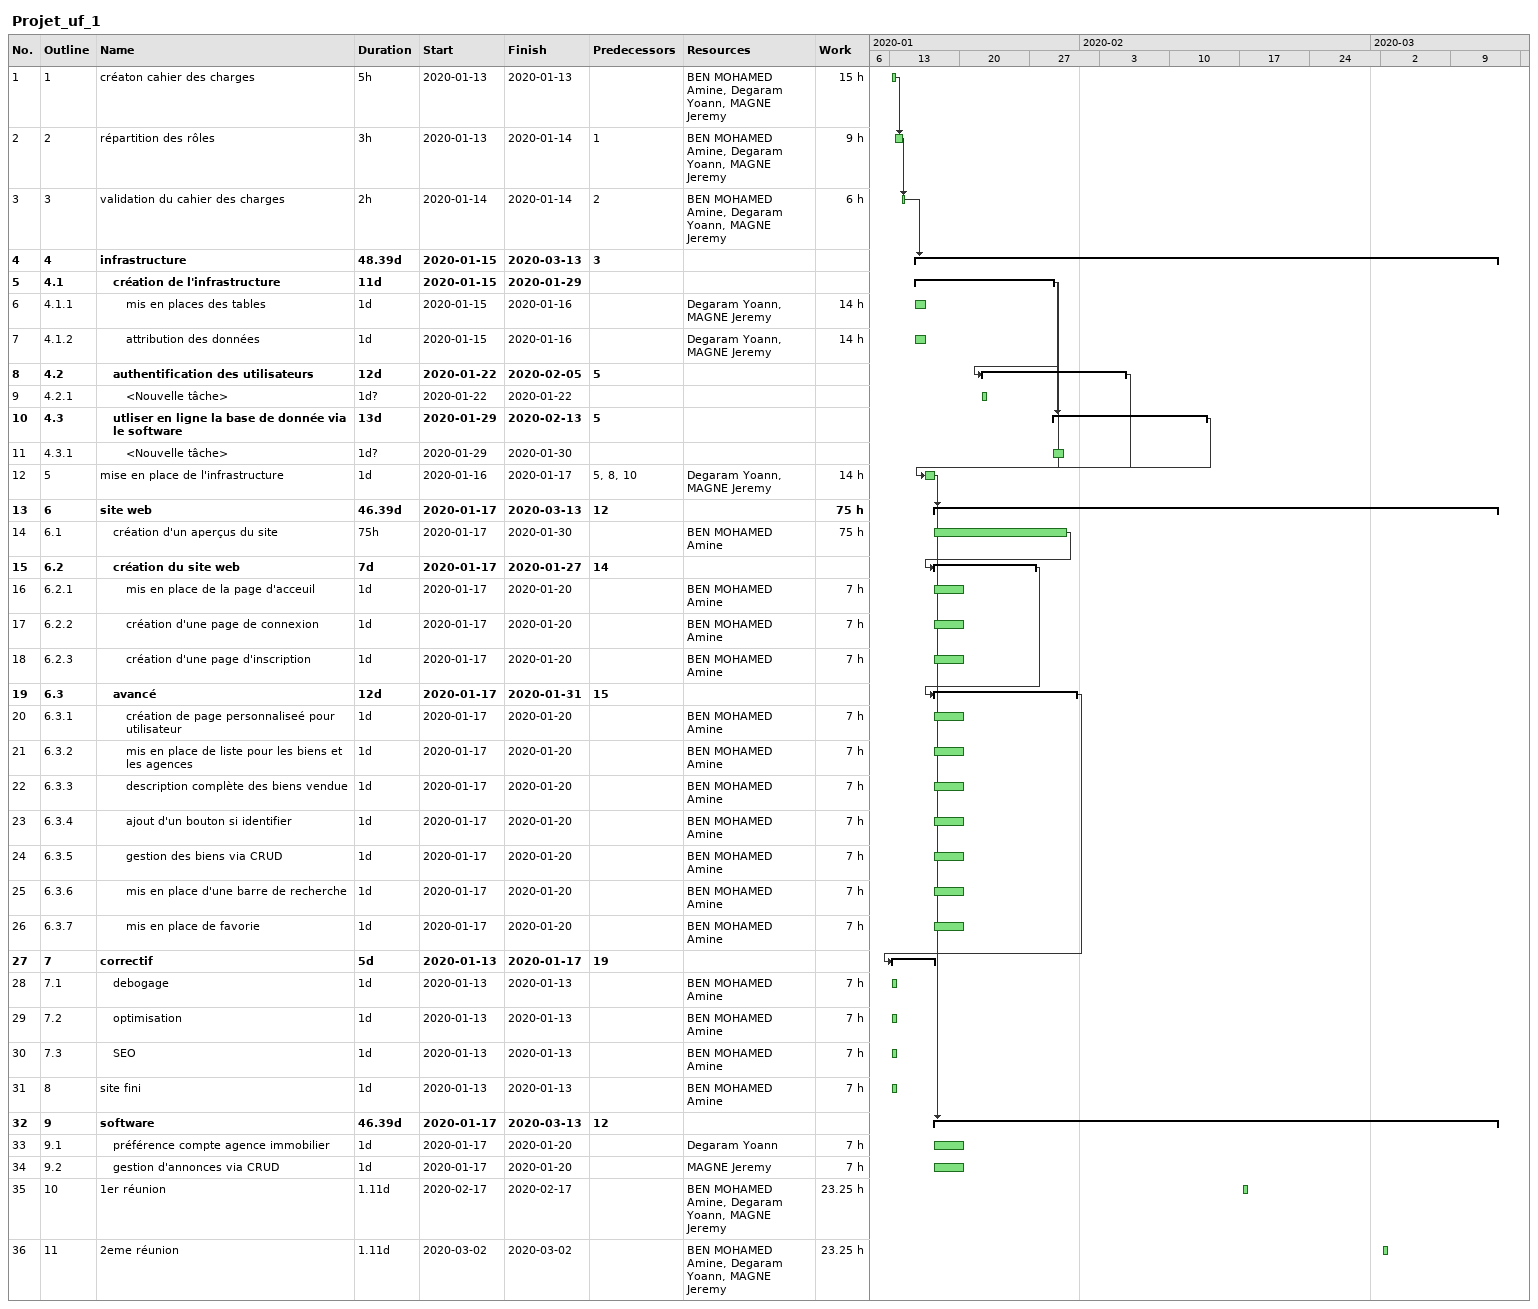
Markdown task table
Projet_uf_1

| ID | WBS | Task | Duration | Start | Finish | Predecessors | Resources | Work (h) |
|---|---|---|---|---|---|---|---|---|
| 1 | 1 | créaton cahier des charges | 5h | 2020-01-13 | 2020-01-13 |  | BEN MOHAMED Amine, Degaram Yoann, MAGNE Jeremy | 15 |
| 2 | 2 | répartition des rôles | 3h | 2020-01-13 | 2020-01-14 | 1 | BEN MOHAMED Amine, Degaram Yoann, MAGNE Jeremy | 9 |
| 3 | 3 | validation du cahier des charges | 2h | 2020-01-14 | 2020-01-14 | 2 | BEN MOHAMED Amine, Degaram Yoann, MAGNE Jeremy | 6 |
| 4 | 4 | **infrastructure** | 48.39d | 2020-01-15 | 2020-03-13 | 3 |  |  |
| 5 | 4.1 | **création de l'infrastructure** | 11d | 2020-01-15 | 2020-01-29 |  |  |  |
| 6 | 4.1.1 | mis en places des tables | 1d | 2020-01-15 | 2020-01-16 |  | Degaram Yoann, MAGNE Jeremy | 14 |
| 7 | 4.1.2 | attribution des données | 1d | 2020-01-15 | 2020-01-16 |  | Degaram Yoann, MAGNE Jeremy | 14 |
| 8 | 4.2 | **authentification des utilisateurs** | 12d | 2020-01-22 | 2020-02-05 | 5 |  |  |
| 9 | 4.2.1 | <Nouvelle tâche> | 1d? | 2020-01-22 | 2020-01-22 |  |  |  |
| 10 | 4.3 | **utliser en ligne la base de donnée via le software** | 13d | 2020-01-29 | 2020-02-13 | 5 |  |  |
| 11 | 4.3.1 | <Nouvelle tâche> | 1d? | 2020-01-29 | 2020-01-30 |  |  |  |
| 12 | 5 | mise en place de l'infrastructure | 1d | 2020-01-16 | 2020-01-17 | 5, 8, 10 | Degaram Yoann, MAGNE Jeremy | 14 |
| 13 | 6 | **site web** | 46.39d | 2020-01-17 | 2020-03-13 | 12 |  | 75 |
| 14 | 6.1 | création d'un aperçus du site | 75h | 2020-01-17 | 2020-01-30 |  | BEN MOHAMED Amine | 75 |
| 15 | 6.2 | **création du site web** | 7d | 2020-01-17 | 2020-01-27 | 14 |  |  |
| 16 | 6.2.1 | mis en place de la page d'acceuil | 1d | 2020-01-17 | 2020-01-20 |  | BEN MOHAMED Amine | 7 |
| 17 | 6.2.2 | création d'une page de connexion | 1d | 2020-01-17 | 2020-01-20 |  | BEN MOHAMED Amine | 7 |
| 18 | 6.2.3 | création d'une page d'inscription | 1d | 2020-01-17 | 2020-01-20 |  | BEN MOHAMED Amine | 7 |
| 19 | 6.3 | **avancé** | 12d | 2020-01-17 | 2020-01-31 | 15 |  |  |
| 20 | 6.3.1 | création de page personnaliseé pour utilisateur | 1d | 2020-01-17 | 2020-01-20 |  | BEN MOHAMED Amine | 7 |
| 21 | 6.3.2 | mis en place de liste pour les biens et les agences | 1d | 2020-01-17 | 2020-01-20 |  | BEN MOHAMED Amine | 7 |
| 22 | 6.3.3 | description complète des biens vendue | 1d | 2020-01-17 | 2020-01-20 |  | BEN MOHAMED Amine | 7 |
| 23 | 6.3.4 | ajout d'un bouton si identifier | 1d | 2020-01-17 | 2020-01-20 |  | BEN MOHAMED Amine | 7 |
| 24 | 6.3.5 | gestion des biens via CRUD | 1d | 2020-01-17 | 2020-01-20 |  | BEN MOHAMED Amine | 7 |
| 25 | 6.3.6 | mis en place d'une barre de recherche | 1d | 2020-01-17 | 2020-01-20 |  | BEN MOHAMED Amine | 7 |
| 26 | 6.3.7 | mis en place de favorie | 1d | 2020-01-17 | 2020-01-20 |  | BEN MOHAMED Amine | 7 |
| 27 | 7 | **correctif** | 5d | 2020-01-13 | 2020-01-17 | 19 |  |  |
| 28 | 7.1 | debogage | 1d | 2020-01-13 | 2020-01-13 |  | BEN MOHAMED Amine | 7 |
| 29 | 7.2 | optimisation | 1d | 2020-01-13 | 2020-01-13 |  | BEN MOHAMED Amine | 7 |
| 30 | 7.3 | SEO | 1d | 2020-01-13 | 2020-01-13 |  | BEN MOHAMED Amine | 7 |
| 31 | 8 | site fini | 1d | 2020-01-13 | 2020-01-13 |  | BEN MOHAMED Amine | 7 |
| 32 | 9 | **software** | 46.39d | 2020-01-17 | 2020-03-13 | 12 |  |  |
| 33 | 9.1 | préférence compte agence immobilier | 1d | 2020-01-17 | 2020-01-20 |  | Degaram Yoann | 7 |
| 34 | 9.2 | gestion d'annonces via CRUD | 1d | 2020-01-17 | 2020-01-20 |  | MAGNE Jeremy | 7 |
| 35 | 10 | 1er réunion | 1.11d | 2020-02-17 | 2020-02-17 |  | BEN MOHAMED Amine, Degaram Yoann, MAGNE Jeremy | 23.25 |
| 36 | 11 | 2eme réunion | 1.11d | 2020-03-02 | 2020-03-02 |  | BEN MOHAMED Amine, Degaram Yoann, MAGNE Jeremy | 23.25 |
